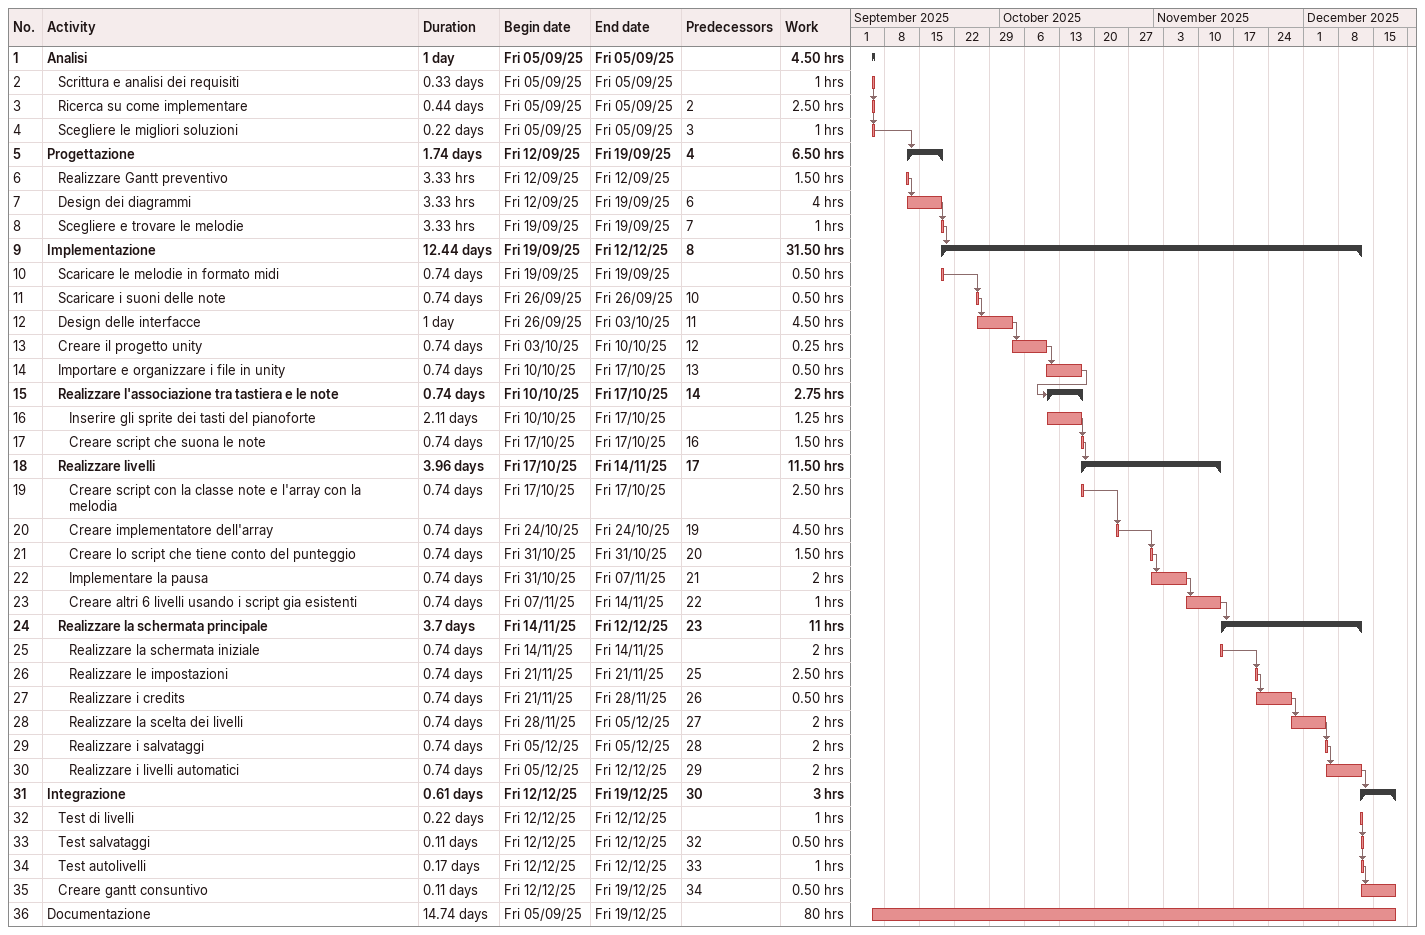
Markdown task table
| ID | Level | Task | Duration | Start | Finish | Predecessors | Work (h) |
|---|---|---|---|---|---|---|---|
| 1 | 1 | **Analisi** | 1d | 2025-09-05 | 2025-09-05 |  | 4.50 |
| 2 | 2 | Scrittura e analisi dei requisiti | 0.33d | 2025-09-05 | 2025-09-05 |  | 1 |
| 3 | 2 | Ricerca su come implementare | 0.44d | 2025-09-05 | 2025-09-05 | 2 | 2.50 |
| 4 | 2 | Scegliere le migliori soluzioni | 0.22d | 2025-09-05 | 2025-09-05 | 3 | 1 |
| 5 | 1 | **Progettazione** | 1.74d | 2025-09-12 | 2025-09-19 | 4 | 6.50 |
| 6 | 2 | Realizzare Gantt preventivo | 3.33h | 2025-09-12 | 2025-09-12 |  | 1.50 |
| 7 | 2 | Design dei diagrammi | 3.33h | 2025-09-12 | 2025-09-19 | 6 | 4 |
| 8 | 2 | Scegliere e trovare le melodie | 3.33h | 2025-09-19 | 2025-09-19 | 7 | 1 |
| 9 | 1 | **Implementazione** | 12.44d | 2025-09-19 | 2025-12-12 | 8 | 31.50 |
| 10 | 2 | Scaricare le melodie in formato midi | 0.74d | 2025-09-19 | 2025-09-19 |  | 0.50 |
| 11 | 2 | Scaricare i suoni delle note | 0.74d | 2025-09-26 | 2025-09-26 | 10 | 0.50 |
| 12 | 2 | Design delle interfacce | 1d | 2025-09-26 | 2025-10-03 | 11 | 4.50 |
| 13 | 2 | Creare il progetto unity | 0.74d | 2025-10-03 | 2025-10-10 | 12 | 0.25 |
| 14 | 2 | Importare e organizzare i file in unity | 0.74d | 2025-10-10 | 2025-10-17 | 13 | 0.50 |
| 15 | 2 | **Realizzare l'associazione tra tastiera e le note** | 0.74d | 2025-10-10 | 2025-10-17 | 14 | 2.75 |
| 16 | 3 | Inserire gli sprite dei tasti del pianoforte | 2.11d | 2025-10-10 | 2025-10-17 |  | 1.25 |
| 17 | 3 | Creare script che suona le note | 0.74d | 2025-10-17 | 2025-10-17 | 16 | 1.50 |
| 18 | 2 | **Realizzare livelli** | 3.96d | 2025-10-17 | 2025-11-14 | 17 | 11.50 |
| 19 | 3 | Creare script con la classe note e l'array con la melodia | 0.74d | 2025-10-17 | 2025-10-17 |  | 2.50 |
| 20 | 3 | Creare implementatore dell'array | 0.74d | 2025-10-24 | 2025-10-24 | 19 | 4.50 |
| 21 | 3 | Creare lo script che tiene conto del punteggio | 0.74d | 2025-10-31 | 2025-10-31 | 20 | 1.50 |
| 22 | 3 | Implementare la pausa | 0.74d | 2025-10-31 | 2025-11-07 | 21 | 2 |
| 23 | 3 | Creare altri 6 livelli usando i script gia esistenti | 0.74d | 2025-11-07 | 2025-11-14 | 22 | 1 |
| 24 | 2 | **Realizzare la schermata principale** | 3.7d | 2025-11-14 | 2025-12-12 | 23 | 11 |
| 25 | 3 | Realizzare la schermata iniziale | 0.74d | 2025-11-14 | 2025-11-14 |  | 2 |
| 26 | 3 | Realizzare le impostazioni | 0.74d | 2025-11-21 | 2025-11-21 | 25 | 2.50 |
| 27 | 3 | Realizzare i credits | 0.74d | 2025-11-21 | 2025-11-28 | 26 | 0.50 |
| 28 | 3 | Realizzare la scelta dei livelli | 0.74d | 2025-11-28 | 2025-12-05 | 27 | 2 |
| 29 | 3 | Realizzare i salvataggi | 0.74d | 2025-12-05 | 2025-12-05 | 28 | 2 |
| 30 | 3 | Realizzare i livelli automatici | 0.74d | 2025-12-05 | 2025-12-12 | 29 | 2 |
| 31 | 1 | **Integrazione** | 0.61d | 2025-12-12 | 2025-12-19 | 30 | 3 |
| 32 | 2 | Test di livelli | 0.22d | 2025-12-12 | 2025-12-12 |  | 1 |
| 33 | 2 | Test salvataggi | 0.11d | 2025-12-12 | 2025-12-12 | 32 | 0.50 |
| 34 | 2 | Test autolivelli | 0.17d | 2025-12-12 | 2025-12-12 | 33 | 1 |
| 35 | 2 | Creare gantt consuntivo | 0.11d | 2025-12-12 | 2025-12-19 | 34 | 0.50 |
| 36 | 1 | Documentazione | 14.74d | 2025-09-05 | 2025-12-19 |  | 80 |
